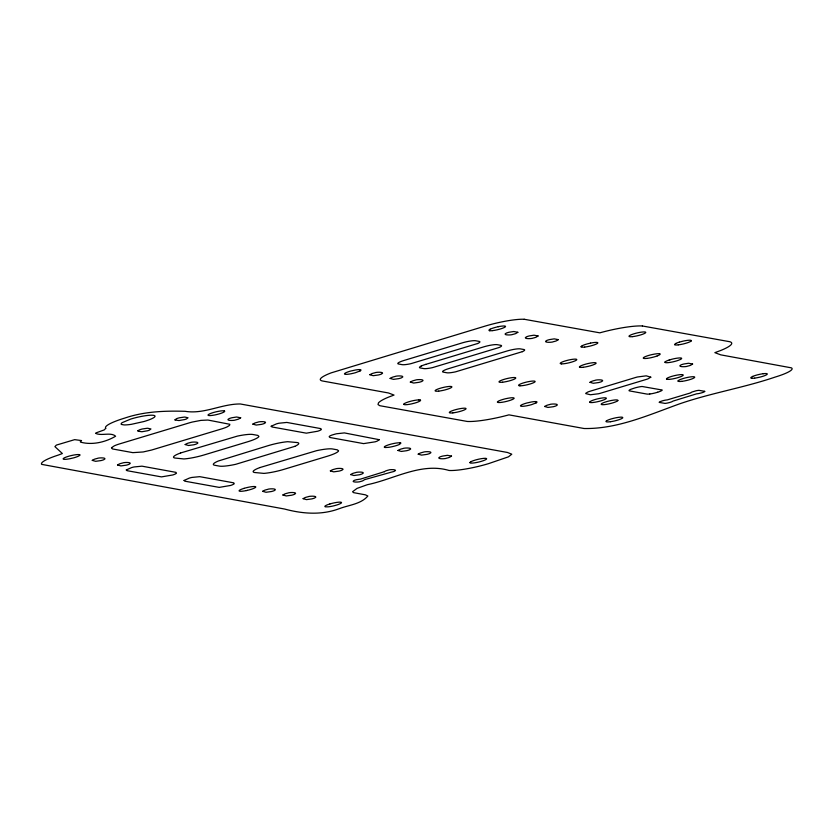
<?xml version="1.0" encoding="UTF-8"?>
<svg xmlns="http://www.w3.org/2000/svg" width="833" height="833" viewBox="0 0 833 833"><rect width="100%" height="100%" fill="white"/><g stroke="black" fill="none" stroke-linecap="round" stroke-linejoin="round"><path stroke-width="1.25" d="M665.046 362.105L665.015 362.23A8.32 1.354 -13.3 0 0 666.567 362.709A8.611 1.406 -13.3 0 0 673.408 361.751A8.403 1.374 -13.3 0 0 676.823 360.824A8.611 1.406 -13.3 0 0 681.686 358.398A8.517 1.395 -13.3 0 0 678 358.065A8.611 1.406 -13.3 0 0 670.315 359.669M752.563 376.474L753.303 376.172A31.383 5.123 -13.3 0 1 754.75 375.652L756.052 375.246A8.538 1.395 -13.3 0 1 763.174 373.725M657.227 355.91L658.309 355.462A8.622 1.406 -13.3 0 0 660.017 354.317A8.601 1.406 -13.3 0 0 659.736 353.827M669.222 360.023L670.378 359.658M425.788 364.365L483.817 346.84A10.496 1.718 -13.3 0 1 489.502 345.424A10.652 1.739 -13.3 0 1 493.136 344.82A10.506 1.718 -13.3 0 1 497.103 344.654L500.727 345.31A10.496 1.718 -13.3 0 1 501.476 346.039A10.652 1.739 -13.3 0 1 499.227 347.476L432.483 367.634A10.652 1.739 -13.3 0 1 427.069 368.53A10.496 1.718 -13.3 0 1 423.695 368.571L420.165 367.926A10.496 1.718 -13.3 0 1 419.478 367.405A10.631 1.739 -13.3 0 1 421.217 366.062M657.664 392.218L656.696 392.51A7.622 1.25 -13.3 0 1 649.855 393.978M610.506 421.706L609.777 421.8A8.622 1.406 -13.3 0 1 606.185 421.134M524.207 319.268L599.833 332.836A39.036 6.372 -13.3 0 1 642.378 325.974M642.389 325.974L729.875 341.738A38.932 6.362 -13.3 0 1 728.896 346.466A39.161 6.393 -13.3 0 1 720.743 350.474L714.87 352.651L720.712 354.848L791.35 367.842A28.447 4.644 -13.3 0 1 775.106 377.089C743.484 387.845 710.424 393.114 678.864 404.109C648.261 415.157 617.086 429.12 584.089 428.516L508.932 414.855A39.089 6.383 -13.3 0 1 467.261 421.456L379.817 405.702L378.047 404.578L378.421 402.964A39.266 6.414 -13.3 0 1 388.511 397.143L394.019 395.061L388.449 392.968L322.735 381.035A32.695 5.342 -13.3 0 1 331.138 372.872L485.67 325.932A32.539 5.31 -13.3 0 1 524.207 319.268M121.472 424.455L124.086 424.924A17.837 2.915 -13.3 0 0 131.406 424.32L143.984 421.519A17.004 2.78 -13.3 0 0 151.731 418.739L153.366 417.895A17.847 2.915 -13.3 0 0 154.272 415.511A18.211 2.978 -13.3 0 0 151.106 415.209A17.785 2.905 -13.3 0 0 143.297 416.063L140.204 416.646A17.024 2.78 -13.3 0 0 130.656 419.093L122.191 422.643A17.837 2.915 -13.3 0 0 121.545 424.466M175.003 419.863L176.544 418.676A4.779 0.781 -13.3 0 1 179.574 417.76L184.353 417.073A6.976 1.135 -13.3 0 1 185.103 417.125L188.06 417.77L186.425 418.968A4.79 0.781 -13.3 0 1 184.707 419.54L178.991 420.55L175.451 420.051A6.258 1.02 -13.3 0 1 174.992 419.863M678.031 380.983A8.611 1.406 -13.3 0 1 688.245 377.276A8.611 1.406 -13.3 0 1 694.087 377.911A8.611 1.406 -13.3 0 1 681.644 381.379M678.114 380.962A8.913 1.458 -13.3 0 0 678.145 381.139A8.382 1.374 -13.3 0 0 680.332 381.472A8.913 1.458 -13.3 0 0 681.727 381.358M763.143 373.725A8.486 1.385 -13.3 0 1 767.131 374.34A8.538 1.395 -13.3 0 1 762.299 376.474A8.486 1.385 -13.3 0 1 754.74 378.099M752.407 378.276A8.486 1.385 -13.3 0 1 752.688 376.443M754.656 378.14A8.538 1.395 -13.3 0 1 752.293 378.317M606.33 420.998A8.622 1.406 -13.3 0 1 611.162 418.957L612.109 418.697A30.769 5.029 -13.3 0 1 613.848 418.249L616.024 417.76A8.569 1.395 -13.3 0 1 622.761 417.781A8.622 1.406 -13.3 0 1 620.981 418.937L619.867 419.384A8.569 1.395 -13.3 0 1 610.464 421.717M657.612 392.239A7.768 1.27 -13.3 0 0 662.245 390.031L642.076 386.481A7.622 1.25 -13.3 0 0 634.579 388.032L630.841 389.303A7.768 1.27 -13.3 0 0 629.113 390.365A7.643 1.25 -13.3 0 0 629.665 390.937L646.981 394.082A7.632 1.25 -13.3 0 0 649.792 393.988M593.356 402.464A8.517 1.395 -13.3 0 1 589.681 402.12M593.502 402.412A8.465 1.385 -13.3 0 0 606.112 398.663L606.257 398.518A8.465 1.385 -13.3 0 0 602.894 397.914L602.301 397.987A8.465 1.385 -13.3 0 0 594.023 399.871A8.465 1.385 -13.3 0 0 589.858 402.068M668.868 379.369A8.361 1.364 -13.3 0 1 666.567 378.932M668.743 379.4A8.622 1.406 -13.3 0 0 677.458 377.776A8.622 1.406 -13.3 0 0 683.175 375.267L683.216 374.985A8.622 1.406 -13.3 0 0 674.47 375.641A8.622 1.406 -13.3 0 0 666.442 378.963M664.953 362.126A8.611 1.406 -13.3 0 1 669.138 360.033M657.206 355.92A8.622 1.406 -13.3 0 1 651.146 357.669A8.601 1.406 -13.3 0 1 646.825 358.388M646.752 358.409A8.622 1.406 -13.3 0 1 645.263 356.639A8.424 1.374 -13.3 0 1 652.187 354.556L653.082 354.369A8.601 1.406 -13.3 0 1 658.601 353.681A8.622 1.406 -13.3 0 1 659.684 353.838M691.296 340.812A8.622 1.406 -13.3 0 1 689.641 341.926A8.528 1.395 -13.3 0 1 678.333 344.852M678.208 344.883A8.622 1.406 -13.3 0 1 674.532 344.55M675.771 343.498A8.622 1.406 -13.3 0 1 679.312 342.134M674.699 344.518A8.528 1.395 -13.3 0 1 675.927 343.477M679.405 342.134A8.528 1.395 -13.3 0 1 687.725 340.333A8.528 1.395 -13.3 0 1 691.275 340.822M583.048 367.301A8.622 1.406 -13.3 0 1 579.372 366.957M583.173 367.27A8.528 1.395 -13.3 0 0 594.481 364.344A8.622 1.406 -13.3 0 0 596.126 363.23A8.528 1.395 -13.3 0 0 588.171 363.511A8.528 1.395 -13.3 0 0 579.539 366.926M403.755 404.255A8.622 1.406 -13.3 0 0 411.814 403.838A8.622 1.406 -13.3 0 0 420.509 400.517A8.611 1.406 -13.3 0 0 420.259 400.038M418.635 399.902A8.622 1.406 -13.3 0 1 420.176 400.048M403.859 404.234A8.611 1.406 -13.3 0 1 405.098 403.182A8.622 1.406 -13.3 0 1 416.208 400.121A8.611 1.406 -13.3 0 1 418.707 399.892M584.693 347.08A8.622 1.406 -13.3 0 1 581.018 346.736M582.246 345.685A8.622 1.406 -13.3 0 1 585.797 344.331A8.528 1.395 -13.3 0 1 590.587 343.123M590.535 343.113A8.622 1.406 -13.3 0 1 593.471 342.602A8.528 1.395 -13.3 0 1 595.897 342.405A8.622 1.406 -13.3 0 1 597.438 342.53A8.528 1.395 -13.3 0 1 597.761 343.019A8.622 1.406 -13.3 0 1 596.126 344.123A8.528 1.395 -13.3 0 1 584.808 347.049M581.174 346.705A8.528 1.395 -13.3 0 1 582.413 345.664M421.186 366.072A10.496 1.718 -13.3 0 1 425.757 364.375M492.532 330.628A8.538 1.395 -13.3 0 1 489.523 330.691M490.085 329.254A8.538 1.395 -13.3 0 1 492.199 328.369A8.517 1.395 -13.3 0 1 498.353 326.692M492.584 330.618A8.517 1.395 -13.3 0 0 503.871 327.702A8.663 1.416 -13.3 0 0 505.516 326.578A8.517 1.395 -13.3 0 0 502.518 326.057A8.663 1.416 -13.3 0 0 498.259 326.682M489.585 330.68A8.517 1.395 -13.3 0 1 490.168 329.243M469.927 462.638A8.517 1.395 -13.3 0 0 473.602 462.971A8.538 1.395 -13.3 0 0 483.379 460.67A8.538 1.395 -13.3 0 0 486.17 458.421A8.653 1.416 -13.3 0 0 485.223 458.317A8.538 1.395 -13.3 0 0 473.425 460.659A8.517 1.395 -13.3 0 0 471.197 461.576M469.999 462.607A8.538 1.395 -13.3 0 1 471.27 461.544M329.868 503.965A8.59 1.406 -13.3 0 1 341.52 502.507L341.488 502.799A8.59 1.406 -13.3 0 1 336.417 505.11A8.59 1.406 -13.3 0 1 328.087 506.839L325.453 506.839A8.59 1.406 -13.3 0 1 326.526 505.183A8.309 1.354 -13.3 0 1 329.889 503.965M399.923 442.781A8.944 1.458 -13.3 0 1 400.902 443.073L399.601 444.353A8.038 1.312 -13.3 0 1 397.143 445.322L396.633 445.488A8.736 1.427 -13.3 0 1 393.051 446.478A8.934 1.458 -13.3 0 1 388.438 447.352L385.127 447.519A8.517 1.395 -13.3 0 1 388.688 444.791A8.517 1.395 -13.3 0 1 399.83 442.812M247.339 490.366A8.59 1.406 -13.3 0 0 255.71 487.17L255.762 486.889A8.59 1.406 -13.3 0 0 244.1 488.346M246.193 490.606A8.59 1.406 -13.3 0 1 240.123 491.283L239.654 491.21A8.59 1.406 -13.3 0 1 240.883 489.502A8.392 1.374 -13.3 0 1 244.121 488.346M247.37 490.356A8.996 1.468 -13.3 0 1 246.172 490.606M105.718 428.329L104.219 429.911L97.7 432.285A4.738 0.771 -13.3 0 0 95.556 433.327C101.189 436.273 110.945 431.848 115.62 436.221C105.687 442.073 92.786 445.228 81.27 442.333A11.912 1.947 -13.3 0 1 80.405 441.5L81.572 440.574L74.668 439.647L56.373 445.093L54.916 446.634L62.36 453.527L58.383 455.047A32.56 5.321 -13.3 0 0 41.66 464.366L284.615 509.046C302.66 513.878 321.423 515.325 339.198 508.703C348.777 505.017 360.908 504.184 367.863 496.02L365.448 494.844L353.536 492.636L352.578 491.741L357.003 488.409L367.436 484.671C393.77 479.298 421.227 462.211 449.049 470.468A32.549 5.321 -13.3 0 0 488.679 463.596L508.474 456.828L511.785 454.193L507.443 452.465L240.31 403.974C221.422 403.859 204.2 414.438 185.082 411.304C164.809 410.731 144.328 411.44 124.908 418.031A32.779 5.352 -13.3 0 0 105.479 427.485L105.718 428.329M126.304 469.958L127.074 470.687L161.467 476.892L172.775 474.966A6.195 1.01 -13.3 0 0 174.482 474.362L175.149 474.06A8.663 1.416 -13.3 0 0 176.45 473.238L176.013 472.363L141.954 466.168L134.071 466.959A6.206 1.01 -13.3 0 0 131.541 467.615L126.304 469.958M184.072 480.454L184.832 481.182L219.225 487.388L230.543 485.462A6.195 1.01 -13.3 0 0 232.24 484.858L232.917 484.556A8.663 1.416 -13.3 0 0 234.219 483.723L233.781 482.859L199.722 476.663L191.84 477.444A6.206 1.01 -13.3 0 0 189.299 478.111L184.072 480.454M271.183 426.225L271.954 426.965L306.346 433.17L317.654 431.234A6.195 1.01 -13.3 0 0 319.362 430.63L320.039 430.338A8.663 1.416 -13.3 0 0 321.34 429.505L320.903 428.631L286.833 422.435L278.951 423.226A6.206 1.01 -13.3 0 0 276.421 423.893L271.183 426.225M79.833 454.943L79.791 455.224A8.59 1.406 -13.3 0 1 75.47 457.307L74.647 457.567A8.924 1.458 -13.3 0 1 73.648 457.848L70.18 458.671A8.59 1.406 -13.3 0 1 63.766 459.285A7.966 1.302 -13.3 0 1 63.391 459.16A8.59 1.406 -13.3 0 1 66.505 456.942A8.59 1.406 -13.3 0 1 75.699 454.745A8.517 1.395 -13.3 0 1 78.104 454.558A8.59 1.406 -13.3 0 1 79.822 454.943M240.675 417.781L238.665 419.041A4.8 0.781 -13.3 0 1 235.77 419.874C234.427 420.78 224.421 420.863 229.169 418.603A4.79 0.781 -13.3 0 1 231.938 417.739L236.603 417.01L240.675 417.781M451.517 456.088L449.508 457.348A4.8 0.781 -13.3 0 1 446.623 458.171C445.28 459.087 435.274 459.17 440.011 456.901A4.79 0.781 -13.3 0 1 442.781 456.047L447.446 455.318L451.517 456.088M517.845 332.284L515.825 333.544A4.8 0.781 -13.3 0 1 512.941 334.366C511.597 335.283 501.591 335.366 506.339 333.096A4.79 0.781 -13.3 0 1 509.098 332.242L513.763 331.513L517.845 332.284M538.076 335.959L536.067 337.219A4.8 0.781 -13.3 0 1 533.182 338.052C531.839 338.958 521.833 339.041 526.571 336.782A4.79 0.781 -13.3 0 1 529.34 335.918L534.005 335.189L538.076 335.959M558.297 339.635L556.288 340.895A4.8 0.781 -13.3 0 1 553.393 341.717C552.05 342.634 542.044 342.717 546.792 340.447A4.79 0.781 -13.3 0 1 549.561 339.593L554.226 338.864L558.297 339.635M692.608 364.031L690.588 365.291A4.8 0.781 -13.3 0 1 687.704 366.124C686.361 367.03 676.354 367.114 681.092 364.854A4.79 0.781 -13.3 0 1 683.862 364L688.527 363.261L692.608 364.031M384.398 471.686L360.543 479.11L356.763 479.652A4.092 0.666 -13.3 0 0 353.973 480.516C350.422 482.578 359.45 482.265 360.647 481.464A4.082 0.666 -13.3 0 0 362.761 480.818L364.656 479.631L391.5 472.103A4.103 0.666 -13.3 0 0 394.353 471.28C398.695 469.375 389.636 469.26 388.397 470.114A4.092 0.666 -13.3 0 0 385.596 470.968L384.398 471.686M92.276 460.357L95.628 461.315L100.97 460.587A4.79 0.781 -13.3 0 0 103.74 459.733C108.467 457.473 98.471 457.556 97.138 458.462A4.79 0.781 -13.3 0 0 94.244 459.285L92.276 460.357M117.547 464.949L120.9 465.907L126.252 465.178A4.79 0.781 -13.3 0 0 129.011 464.325C133.738 462.065 123.742 462.148 122.409 463.054A4.79 0.781 -13.3 0 0 119.515 463.877L117.547 464.949M185.176 444.53L188.529 445.499L193.881 444.77A4.79 0.781 -13.3 0 0 196.64 443.906C201.367 441.646 191.371 441.74 190.039 442.635A4.79 0.781 -13.3 0 0 187.144 443.468L185.176 444.53M252.857 424.112L256.21 425.069L261.562 424.341A4.79 0.781 -13.3 0 0 264.321 423.487C269.049 421.227 259.053 421.311 257.72 422.216A4.79 0.781 -13.3 0 0 254.825 423.039L252.857 424.112M262.666 491.314L266.019 492.272L271.36 491.543A4.79 0.781 -13.3 0 0 274.13 490.689C278.847 488.43 268.861 488.513 267.518 489.419A4.79 0.781 -13.3 0 0 264.634 490.241L262.666 491.314M282.897 494.989L286.25 495.947L291.602 495.219A4.79 0.781 -13.3 0 0 294.372 494.365C299.089 492.105 289.103 492.188 287.76 493.094A4.79 0.781 -13.3 0 0 284.876 493.927L282.897 494.989M303.118 498.665L306.471 499.623L311.823 498.894A4.79 0.781 -13.3 0 0 314.582 498.04C319.31 495.781 309.314 495.864 307.981 496.77A4.79 0.781 -13.3 0 0 305.086 497.593L303.118 498.665M330.347 470.884L333.7 471.853L339.041 471.114A4.79 0.781 -13.3 0 0 341.811 470.26C346.528 468 336.542 468.084 335.199 468.989A4.79 0.781 -13.3 0 0 332.315 469.822L330.347 470.884M369.873 374.725L373.226 375.693L378.567 374.954A4.79 0.781 -13.3 0 0 381.337 374.1C386.054 371.841 376.068 371.924 374.735 372.83A4.79 0.781 -13.3 0 0 371.841 373.663L369.873 374.725M350.599 474.56L353.952 475.518L359.304 474.789A4.79 0.781 -13.3 0 0 362.063 473.935C366.791 471.676 356.795 471.759 355.462 472.665A4.79 0.781 -13.3 0 0 352.567 473.488L350.599 474.56M390.115 378.401L393.468 379.369L398.809 378.63A4.79 0.781 -13.3 0 0 401.579 377.776C406.296 375.516 396.31 375.61 394.967 376.506A4.79 0.781 -13.3 0 0 392.083 377.339L390.115 378.401M410.325 382.076L413.678 383.045L419.03 382.305A4.79 0.781 -13.3 0 0 421.8 381.452C426.517 379.192 416.531 379.275 415.188 380.181A4.79 0.781 -13.3 0 0 412.304 381.014L410.325 382.076M397.976 450.476L401.329 451.434L406.671 450.705A4.79 0.781 -13.3 0 0 409.44 449.851C414.157 447.592 404.172 447.675 402.828 448.581A4.79 0.781 -13.3 0 0 399.944 449.404L397.976 450.476M418.208 454.152L421.56 455.11L426.913 454.381A4.79 0.781 -13.3 0 0 429.682 453.527C434.399 451.267 424.413 451.351 423.07 452.257A4.79 0.781 -13.3 0 0 420.186 453.09L418.208 454.152M544.636 406.473L547.989 407.441L553.331 406.712A4.79 0.781 -13.3 0 0 556.1 405.858C560.817 403.599 550.832 403.682 549.499 404.588A4.79 0.781 -13.3 0 0 546.604 405.411L544.636 406.473M589.983 382.316L593.335 383.284L598.677 382.545A4.79 0.781 -13.3 0 0 601.447 381.691C606.164 379.431 596.178 379.515 594.835 380.421A4.79 0.781 -13.3 0 0 591.951 381.254L589.983 382.316M704.718 391.333L704.656 391.541A4.654 0.76 -13.3 0 1 701.927 392.749L699.678 393.353A4.686 0.76 -13.3 0 1 696.69 393.811L672.908 401.131A4.686 0.76 -13.3 0 1 671.2 401.995L669.888 402.422A4.634 0.76 -13.3 0 1 664.953 403.391L659.215 402.401A4.696 0.771 -13.3 0 1 660.184 401.631L662.297 400.892A4.623 0.75 -13.3 0 1 664.234 400.381A4.686 0.771 -13.3 0 1 667.191 399.923L690.953 392.801A4.686 0.771 -13.3 0 1 691.942 392.041L696.013 390.802A4.696 0.771 -13.3 0 1 699.002 390.344L704.718 391.333M111.507 447.727L112.465 448.935L132.832 452.642L143.182 451.965L151.648 450.028L220.922 429.13A13.755 2.249 -13.3 0 0 227.17 426.86L229.523 425.403L229.825 424.289L207.958 420.051L200.982 420.373L192.34 422.039A13.141 2.145 -13.3 0 0 189.091 422.925L119.744 443.854A13.141 2.145 -13.3 0 0 115.631 445.28L115.173 445.468A9.621 1.572 -13.3 0 0 114.225 445.894L111.507 447.727M137.945 430.734L137.914 431.057A6.258 1.02 -13.3 0 0 138.361 431.244L141.902 431.744L147.618 430.744A4.79 0.781 -13.3 0 0 149.336 430.172L150.96 428.964L148.014 428.318A6.976 1.135 -13.3 0 0 147.254 428.266L142.474 428.953A4.779 0.781 -13.3 0 0 139.455 429.87L137.945 430.734M379.286 439.699L377.276 441.063A6.206 1.01 -13.3 0 1 375.131 441.823L363.594 443.614L329.93 437.492C327.077 436.242 332.94 434.764 334.179 434.389A6.195 1.01 -13.3 0 1 336.511 433.774L344.393 432.91L379.286 439.699M650.792 377.172L647.897 378.88A6.154 1.01 -13.3 0 1 646.408 379.379L600.801 393.145A6.289 1.031 -13.3 0 1 598.448 393.77L590.42 394.759L585.745 393.593A11.329 1.853 -13.3 0 1 585.984 393.114L587.9 391.999A6.56 1.072 -13.3 0 1 590.201 391.198L635.777 377.432A6.175 1.01 -13.3 0 1 637.495 376.974L646.21 375.839L650.792 377.172M617.815 400.621L617.67 400.777A8.569 1.395 -13.3 0 1 606.788 404.297A8.569 1.395 -13.3 0 1 601.999 403.422A8.569 1.395 -13.3 0 1 613.859 400.079L614.462 400.007A8.465 1.385 -13.3 0 1 617.794 400.621M360.106 370.914L355.618 372.653A8.497 1.385 -13.3 0 1 346.33 374.361A8.497 1.385 -13.3 0 1 345.695 372.851A8.476 1.385 -13.3 0 1 350.745 371.039L355.441 370.008A8.976 1.468 -13.3 0 1 358.169 369.654A8.84 1.447 -13.3 0 1 360.491 369.675L360.949 369.946A9.017 1.468 -13.3 0 1 360.106 370.914M536.108 402.891L531.621 404.63A8.497 1.385 -13.3 0 1 520.823 406.192A8.497 1.385 -13.3 0 1 526.81 403.016L531.454 401.985A8.976 1.468 -13.3 0 1 534.172 401.631A8.84 1.447 -13.3 0 1 536.494 401.652L536.952 401.923A9.017 1.468 -13.3 0 1 536.108 402.891M512.43 399.486L511.347 399.934A8.622 1.406 -13.3 0 1 497.665 402.381A8.622 1.406 -13.3 0 1 507.391 398.351A8.622 1.406 -13.3 0 1 512.43 399.486M294.799 446.363L235.749 464.304A19.409 3.165 -13.3 0 1 225.805 465.991A19.055 3.113 -13.3 0 1 219.318 466.095L214.768 465.272A19.065 3.113 -13.3 0 1 213.665 463.679A19.398 3.165 -13.3 0 1 218.433 460.972L268.153 445.665A19.065 3.113 -13.3 0 1 278.097 443.156A19.419 3.176 -13.3 0 1 287.677 441.698L297.256 442.552A19.065 3.113 -13.3 0 1 298.672 443.791A19.419 3.176 -13.3 0 1 294.799 446.363M477.559 343.54L410.825 363.698A10.652 1.739 -13.3 0 1 405.411 364.604A10.496 1.718 -13.3 0 1 402.037 364.635L398.507 363.99A10.496 1.718 -13.3 0 1 397.81 363.469A10.631 1.739 -13.3 0 1 399.548 362.126A10.496 1.718 -13.3 0 1 404.088 360.439L462.148 342.915A10.496 1.718 -13.3 0 1 467.844 341.488A10.652 1.739 -13.3 0 1 471.478 340.884A10.506 1.718 -13.3 0 1 475.445 340.718L479.069 341.374A10.496 1.718 -13.3 0 1 479.818 342.103A10.652 1.739 -13.3 0 1 477.559 343.54M522.333 351.672L455.589 371.83A10.652 1.739 -13.3 0 1 450.174 372.736A10.496 1.718 -13.3 0 1 446.8 372.767L443.271 372.122A10.496 1.718 -13.3 0 1 442.583 371.601A10.631 1.739 -13.3 0 1 444.322 370.258A10.496 1.718 -13.3 0 1 448.862 368.571L506.922 351.047A10.496 1.718 -13.3 0 1 512.607 349.621A10.652 1.739 -13.3 0 1 516.241 349.017A10.506 1.718 -13.3 0 1 520.209 348.86L523.842 349.506A10.496 1.718 -13.3 0 1 524.582 350.235A10.652 1.739 -13.3 0 1 522.333 351.672M259.896 467.563L257.376 468.583A19.419 3.176 -13.3 0 0 253.274 471.186A19.055 3.113 -13.3 0 0 254.617 472.509L263.884 473.394A19.409 3.165 -13.3 0 0 273.359 471.999A19.055 3.113 -13.3 0 0 283.657 469.427L327.098 456.317A19.065 3.113 -13.3 0 0 335.397 453.235A19.398 3.165 -13.3 0 0 338.573 450.778L337.303 449.83L332.575 448.977A19.055 3.113 -13.3 0 0 326.442 449.039A19.419 3.176 -13.3 0 0 316.592 450.674L259.896 467.563M180.605 452.965L178.012 453.985A19.419 3.176 -13.3 0 0 173.691 456.63A19.055 3.113 -13.3 0 0 174.951 458.035L183.916 458.952A19.398 3.165 -13.3 0 0 193.277 457.619A19.065 3.113 -13.3 0 0 203.981 454.974L247.422 441.854A19.055 3.113 -13.3 0 0 255.502 438.887A19.409 3.165 -13.3 0 0 258.907 436.388L257.824 435.399L252.951 434.503A19.055 3.113 -13.3 0 0 247.162 434.524A19.419 3.176 -13.3 0 0 237.395 436.107L180.605 452.965M224.358 410.919L223.9 410.836A8.601 1.406 -13.3 0 0 209.635 413.876A8.601 1.406 -13.3 0 0 214.987 414.928A8.601 1.406 -13.3 0 0 224.348 410.919M452.86 412.876A8.622 1.406 -13.3 0 0 466.043 408.795A8.622 1.406 -13.3 0 0 454.131 410.096A8.622 1.406 -13.3 0 0 452.86 412.876M519.927 385.804A8.528 1.395 -13.3 0 0 533.474 382.753A8.622 1.406 -13.3 0 0 535.13 381.639A8.528 1.395 -13.3 0 0 524.78 382.514A8.528 1.395 -13.3 0 0 519.927 385.804M502.591 382.212A8.622 1.406 -13.3 0 0 515.773 378.12A8.622 1.406 -13.3 0 0 503.861 379.421A8.622 1.406 -13.3 0 0 502.591 382.212M561.577 363.875A8.528 1.395 -13.3 0 0 575.134 360.835A8.622 1.406 -13.3 0 0 576.78 359.71A8.528 1.395 -13.3 0 0 566.43 360.585A8.528 1.395 -13.3 0 0 561.577 363.875M632.58 336.626A8.622 1.406 -13.3 0 0 645.762 332.534A8.622 1.406 -13.3 0 0 633.851 333.835A8.622 1.406 -13.3 0 0 632.58 336.626M438.71 391.125A8.622 1.406 -13.3 0 0 451.892 387.033A8.622 1.406 -13.3 0 0 439.98 388.334A8.622 1.406 -13.3 0 0 438.71 391.125"/></g></svg>
